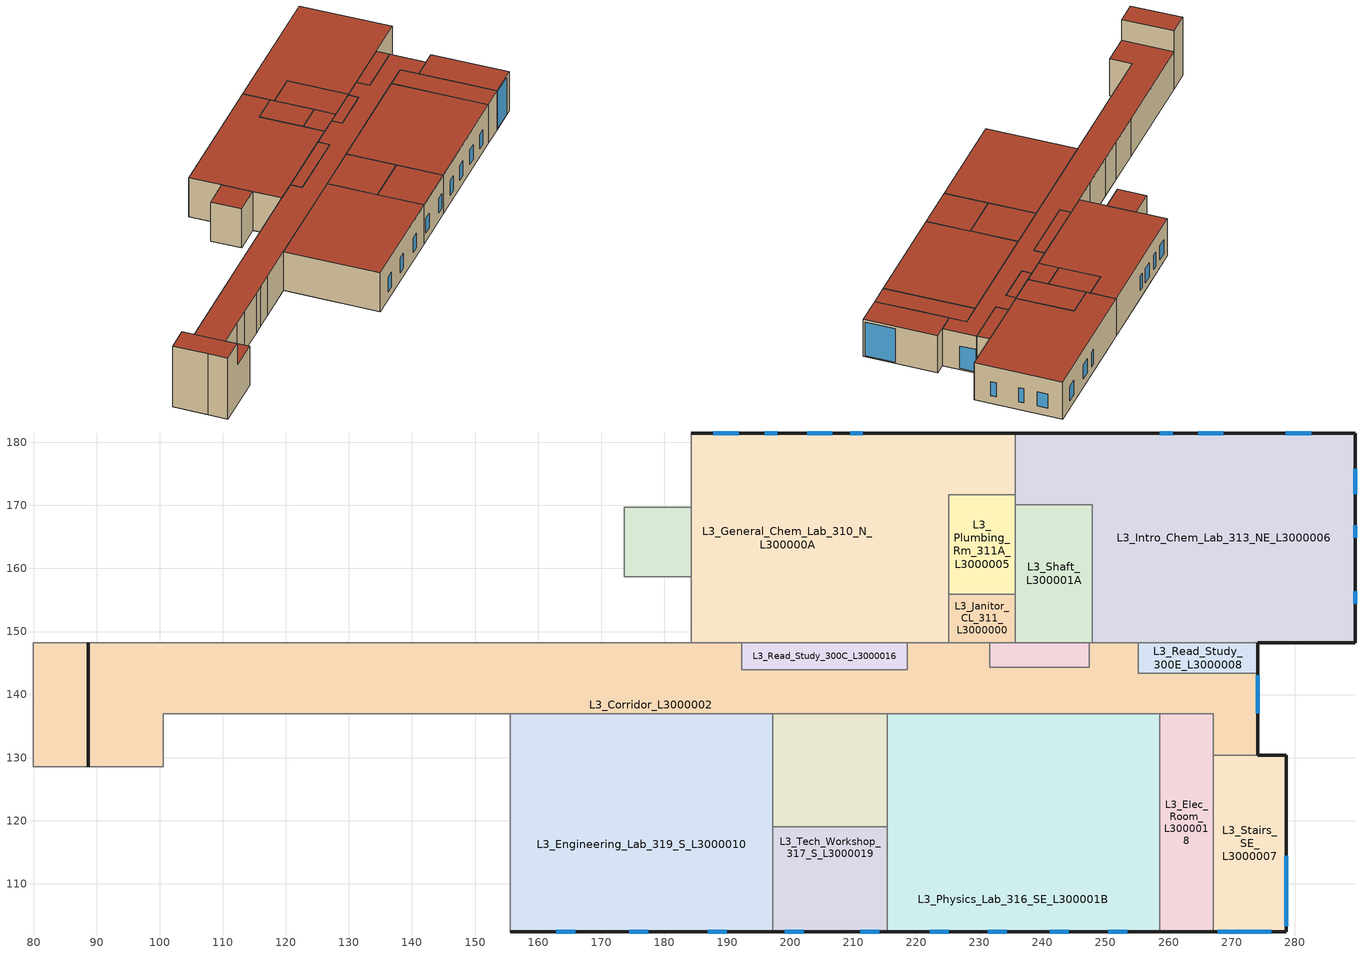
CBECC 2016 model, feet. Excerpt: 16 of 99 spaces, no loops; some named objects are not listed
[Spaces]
L3_Corridor_L3000002
 floor to L2_Corridor_1_L2000011 (Internal Ceiling/Floor): 255.23,143.37 274.19,143.35 274.19,130.42 267.1,130.42 267.1,136.99 100.58,136.99 100.58,128.51 85.02,128.51 85.02,134.95 79.89,137.98 79.89,148.23 192.28,148.23 192.28,143.96 218.59,143.96 218.59,148.23 231.62,148.23 231.62,144.37 247.42,144.37 247.42,148.23 255.23,148.23 z32
 floor to L2_Tutoring_Center_SW_L2000026 (Internal Ceiling/Floor): 85.02,134.95 85.02,128.51 79.89,128.51 79.89,135.52 84.07,135.52 z32; 84.07,135.52 79.89,135.52 79.89,137.98 z32
 wall outside (Cement Plaster metal Framed Wall (R-19 + R-8) w/ Green-girts): 274.19,130.42 274.19,143.35 z32:48
 wall outside (Brick Tiles-Metal framing wal w/ (R-19 + R-10) w/ metal screws): 88.65,128.51 88.65,148.23 z48:57
 wall to L1_Elevator_SW_L1000011 (Internal Partition): 100.58,128.51 100.58,136.99 111.12,136.99 z32:48
 wall to L3_Stairs_SE_L3000007 (Internal Partition): 267.1,130.42 274.19,130.42 z32:48
 wall to L3_Elec_Room_L3000018 (Internal Partition): 258.64,136.99 267.1,136.99 267.1,130.42 z32:48
 wall to L3_Shaft_L300001A (Internal Partition): 247.91,148.23 247.42,148.23 z32:48
 wall to L3_Intro_Chem_Lab_313_NE_L3000006 (Internal Partition): 255.23,148.23 247.91,148.23 z32:48
 wall to L3_General_Chem_Lab_310_N_L300000A (Internal Partition): 225.18,148.23 218.59,148.23 / 192.28,148.23 184.27,148.23 z32:48
 wall to L3_Janitor_CL_311_L3000000 (Internal Partition): 231.62,148.23 225.18,148.23 z32:48
 wall to L3_Restrooms_SW_L3000012 (Internal Partition): 111.12,136.99 118.21,136.99 / 133.95,136.99 140.17,136.99 z32:48
 wall to L3_IT_server_324_S_L3000003 (Internal Partition): 118.21,136.99 129.34,136.99 z32:48
 wall to L3_Shaft_S_L3000014 (Internal Partition): 129.34,136.99 133.95,136.99 z32:48
 wall to L3_Maker_Space_320_S_L3000015 (Internal Partition): 140.17,136.99 155.58,136.99 z32:48
 wall to L3_Engineering_Lab_319_S_L3000010 (Internal Partition): 155.58,136.99 197.24,136.99 z32:48
 wall to L3_Lab_Equip_Storage_318_S_L3000017 (Internal Partition): 197.24,136.99 215.39,136.99 z32:48
 wall to L3_Physics_Lab_316_SE_L300001B (Internal Partition): 215.39,136.99 258.64,136.99 z32:48
 wall to L3_Read_Study_300C_L3000016 (Internal Partition): 218.59,148.23 218.59,143.96 192.28,143.96 192.28,148.23 z32:48
 wall to L3_Read_Study_300D_L300000B (Internal Partition): 247.42,148.23 247.42,144.37 231.62,144.37 231.62,148.23 z32:48
 wall to L3_Read_Study_300E_L3000008 (Internal Partition): 274.19,143.35 255.23,143.37 255.23,148.23 z32:48
 wall to L3_Open_to_below_L300001F (Internal Partition): 88.65,148.23 79.89,148.23 z32:57
 wall to L3_O_Chem_Lab_302_NW_L300001E (Internal Partition): 131.91,148.23 88.65,148.23 z32:48
 wall to L3_Hazardous_Storage_307_N_L300000F (Internal Partition): 184.27,148.23 173.65,148.23 z32:48
 wall to L3_Lobby_corridor_SW_L3000009 (Internal Partition): 79.89,128.51,32 100.58,128.51,32 100.58,128.51,48 88.65,128.51,48 88.65,128.51,57 79.89,128.51,57
 wall to L3_Planetarium_W_L300001C (Internal Partition): 79.89,148.23 79.89,135.52 79.89,128.51 z32:57
 wall to L3_Chem_Stock_Rm_306_N_L300000E (Internal Partition): 173.65,148.23 157.76,148.23 z32:48
 wall to L3_Chem_Lab_Tech_304_N_L300000D (Internal Partition): 157.76,148.23 147.56,148.23 z32:48
 wall to L3_Chem_Instrument_303_N_L3000013 (Internal Partition): 147.56,148.23 131.91,148.23 z32:48
 window (SB90 on Clear+Air+Clear (U-0.28) [SHGC-0.22] (Overall U-0.44)): 274.19,137.04 274.19,143.04 z32.5:42.17
 roof outside (7 inch of Cont. Insulation entirely above Metal Deck (R-30)): 100.58,136.99 267.1,136.99 267.1,130.42 274.19,130.42 274.19,143.35 255.23,143.37 255.23,148.23 247.42,148.23 247.42,144.37 231.62,144.37 231.62,148.23 218.59,148.23 218.59,143.96 192.28,143.96 192.28,148.23 88.65,148.23 88.65,128.51 100.58,128.51 z48; 88.65,148.23 79.89,148.23 79.89,128.51 88.65,128.51 z57
L3_Tech_Workshop_317_S_L3000019
 floor to L2_Offices_236_241_SE_L2000014 (Internal Ceiling/Floor): 215.39,102.41 204.57,102.41 204.57,112.62 215.39,112.62 z32
 floor to L2_Corridor_2_L2000008 (Internal Ceiling/Floor): 207.02,118.68 215.39,118.68 215.39,112.62 204.57,112.62 204.57,102.41 197.24,102.41 197.24,119 207.02,119 z32
 floor to L2_Read_Study_200E_East_L200000D (Internal Ceiling/Floor): 211.55,118.68 207.02,118.68 207.02,119 211.55,119 z32
 floor to L2_Part_Time_Faculty_242B_East_L2000010 (Internal Ceiling/Floor): 215.39,118.68 211.55,118.68 211.55,119 215.39,119 z32
 wall outside (Brick Tiles-Metal framing wal w/ (R-19 + R-10) w/ metal screws): 197.24,102.41 215.39,102.41 z32:48
 wall to L3_Physics_Lab_316_SE_L300001B (Internal Partition): 215.39,102.41 215.39,119 z32:48
 wall to L3_Lab_Equip_Storage_318_S_L3000017 (Internal Partition): 215.39,119 197.24,119 z32:48
 wall to L3_Engineering_Lab_319_S_L3000010 (Internal Partition): 197.24,119 197.24,102.41 z32:48
 window (SB90 on Clear+Air+Clear (U-0.28) [SHGC-0.22] (Overall U-0.44)): 199.1,102.41 202.1,102.41 / 211.12,102.41 214.12,102.41 z35.27:41.19
 roof outside (7 inch of Cont. Insulation entirely above Metal Deck (R-30)): 215.39,119 197.24,119 197.24,102.41 215.39,102.41 z48
L3_Stairs_SE_L3000007
 floor to L2_Stairs_SE_L200000A (Internal Ceiling/Floor): 278.68,102.41 267.1,102.41 267.1,130.42 278.68,130.42 z32
 wall outside (Brick Tiles-Metal framing wal w/ (R-19 + R-10) w/ metal screws): 267.1,102.41 278.68,102.41 278.68,130.42 274.19,130.42 z32:48
 wall to L3_Elec_Room_L3000018 (Internal Partition): 267.1,130.42 267.1,118.68 267.1,102.41 z32:48
 window (SB90 on Clear+Air+Clear (U-0.28) [SHGC-0.22] (Overall U-0.44)): 278.68,103.25 278.68,114.4 z32.43:46.96; 267.77,102.41 276.27,102.41 z32.3:47.3
 roof outside (7 inch of Cont. Insulation entirely above Metal Deck (R-30)): 278.68,130.42 267.1,130.42 267.1,102.41 278.68,102.41 z48
L3_Shaft_L300001A
 floor to L2_Shaft_L200001D (Internal Ceiling/Floor): 247.91,148.23 235.7,148.23 235.7,170.14 247.91,170.14 z32
 wall to L3_Read_Study_300D_L300000B (Internal Partition): 235.7,148.23 247.42,148.23 z32:48
 wall to L3_Plumbing_Rm_311A_L3000005 (Internal Partition): 235.7,170.14 235.7,155.94 z32:48
 wall to L3_Janitor_CL_311_L3000000 (Internal Partition): 235.7,155.94 235.7,148.23 z32:48
 wall to L3_Intro_Chem_Lab_313_NE_L3000006 (Internal Partition): 247.91,148.23 247.91,170.14 235.7,170.14 z32:48
 roof outside (7 inch of Cont. Insulation entirely above Metal Deck (R-30)): 247.91,170.14 235.7,170.14 235.7,148.23 247.91,148.23 z48
L3_Read_Study_300E_L3000008
 floor to L2_Corridor_1_L2000011 (Internal Ceiling/Floor): 274.19,143.35 255.23,143.37 255.23,148.23 274.19,148.23 z32
 wall outside (Cement Plaster metal Framed Wall (R-19 + R-8) w/ Green-girts): 274.19,143.35 274.19,148.23 z32:48
 wall to L3_Intro_Chem_Lab_313_NE_L3000006 (Internal Partition): 274.19,148.23 255.23,148.23 z32:48
 roof outside (7 inch of Cont. Insulation entirely above Metal Deck (R-30)): 274.19,148.23 255.23,148.23 255.23,143.37 274.19,143.35 z48
L3_Read_Study_300D_L300000B
 floor to L2_Corridor_1_L2000011 (Internal Ceiling/Floor): 247.42,144.37 231.62,144.37 231.62,148.23 247.42,148.23 z32
 wall to L3_Janitor_CL_311_L3000000 (Internal Partition): 235.7,148.23 231.62,148.23 z32:48
 roof outside (7 inch of Cont. Insulation entirely above Metal Deck (R-30)): 247.42,148.23 231.62,148.23 231.62,144.37 247.42,144.37 z48
L3_Read_Study_300C_L3000016
 floor to L2_Corridor_1_L2000011 (Internal Ceiling/Floor): 218.59,143.96 192.28,143.96 192.28,148.23 218.59,148.23 z32
 wall to L3_General_Chem_Lab_310_N_L300000A (Internal Partition): 218.59,148.23 192.28,148.23 z32:48
 roof outside (7 inch of Cont. Insulation entirely above Metal Deck (R-30)): 218.59,148.23 192.28,148.23 192.28,143.96 218.59,143.96 z48
L3_Plumbing_Rm_311A_L3000005
 floor to L2_Geo_Bio_Prep_N_L2000013 (Internal Ceiling/Floor): 235.7,155.94 225.18,155.94 225.18,171.67 235.7,171.67 z32
 wall to L3_Janitor_CL_311_L3000000 (Internal Partition): 225.18,155.94 235.7,155.94 z32:48
 wall to L3_Intro_Chem_Lab_313_NE_L3000006 (Internal Partition): 235.7,170.14 235.7,171.67 z32:48
 wall to L3_General_Chem_Lab_310_N_L300000A (Internal Partition): 235.7,171.67 225.18,171.67 225.18,155.94 z32:48
 roof outside (7 inch of Cont. Insulation entirely above Metal Deck (R-30)): 235.7,171.67 225.18,171.67 225.18,155.94 235.7,155.94 z48
L3_Physics_Lab_316_SE_L300001B
 floor to L2_Corridor_2_L2000008 (Internal Ceiling/Floor): 243.58,118.68 255.34,118.68 255.34,112.62 215.39,112.62 215.39,118.68 239.59,118.68 239.59,132.49 243.58,132.49 z32
 floor to L2_Read_Study_200E_East_L200000D (Internal Ceiling/Floor): 243.58,132.49 215.39,132.49 215.39,136.99 243.58,136.99 z32
 floor to L2_Part_Time_Faculty_242B_East_L2000010 (Internal Ceiling/Floor): 225.18,118.68 215.39,118.68 215.39,132.49 225.18,132.49 z32
 floor to L2_Lounge_241_SE_L200000F (Internal Ceiling/Floor): 239.59,118.68 225.18,118.68 225.18,132.49 239.59,132.49 z32
 floor to L2_Offices_236_241_SE_L2000014 (Internal Ceiling/Floor): 255.34,102.41 215.39,102.41 215.39,112.62 255.34,112.62 z32
 floor to L2_Offices_225_234__SE_L2000009 (Internal Ceiling/Floor): 255.34,118.68 243.58,118.68 243.58,136.99 255.34,136.99 z32
 floor to L2_Elec_Room_SE_L200000B (Internal Ceiling/Floor): 258.64,102.41 255.34,102.41 255.34,136.99 258.64,136.99 z32
 wall outside (Brick Tiles-Metal framing wal w/ (R-19 + R-10) w/ metal screws): 215.39,102.41 258.64,102.41 z32:48
 wall to L3_Lab_Equip_Storage_318_S_L3000017 (Internal Partition): 215.39,136.99 215.39,132.49 215.39,119 z32:48
 wall to L3_Elec_Room_L3000018 (Internal Partition): 258.64,102.41 258.64,136.99 z32:48
 window (SB90 on Clear+Air+Clear (U-0.28) [SHGC-0.22] (Overall U-0.44)): 222.1,102.41 225.1,102.41 / 231.33,102.41 234.33,102.41 / 241.17,102.41 244.17,102.41 / 250.43,102.41 253.43,102.41 z35.27:41.19
 roof outside (7 inch of Cont. Insulation entirely above Metal Deck (R-30)): 258.64,136.99 215.39,136.99 215.39,102.41 258.64,102.41 z48
L3_Lab_Equip_Storage_318_S_L3000017
 floor to L2_Corridor_2_L2000008 (Internal Ceiling/Floor): 207.02,119 197.24,119 197.24,136.99 207.02,136.99 z32
 floor to L2_Read_Study_200E_East_L200000D (Internal Ceiling/Floor): 215.39,132.49 211.55,132.49 211.55,119 207.02,119 207.02,136.99 215.39,136.99 z32
 floor to L2_Part_Time_Faculty_242B_East_L2000010 (Internal Ceiling/Floor): 215.39,119 211.55,119 211.55,132.49 215.39,132.49 z32
 wall to L3_Engineering_Lab_319_S_L3000010 (Internal Partition): 197.24,136.99 197.24,132.49 197.24,119 z32:48
 roof outside (7 inch of Cont. Insulation entirely above Metal Deck (R-30)): 215.39,136.99 197.24,136.99 197.24,119 215.39,119 z48
L3_Janitor_CL_311_L3000000
 floor to L2_Geo_Bio_Prep_N_L2000013 (Internal Ceiling/Floor): 235.7,148.23 225.18,148.23 225.18,155.94 235.7,155.94 z32
 wall to L3_General_Chem_Lab_310_N_L300000A (Internal Partition): 225.18,155.94 225.18,148.23 z32:48
 roof outside (7 inch of Cont. Insulation entirely above Metal Deck (R-30)): 235.7,155.94 225.18,155.94 225.18,148.23 235.7,148.23 z48
L3_Intro_Chem_Lab_313_NE_L3000006
 floor to L2_Vestibule_220_L200001C (Internal Ceiling/Floor): 247.91,170.14 235.7,170.14 235.7,181.43 247.91,181.43 z32
 floor to L2_Gen_Bio_Lab_221_NE_L200001E (Internal Ceiling/Floor): 289.57,148.23 247.91,148.23 247.91,181.43 289.57,181.43 z32
 wall outside (Cement Plaster metal Framed Wall (R-19 + R-8) w/ Green-girts): 274.19,148.23 289.57,148.23 289.57,181.43 235.7,181.43 z32:48
 wall to L3_General_Chem_Lab_310_N_L300000A (Internal Partition): 235.7,181.43 235.7,171.67 z32:48
 window (SB90 on Clear+Air+Clear (U-0.28) [SHGC-0.22] (Overall U-0.44)): 289.57,154.4 289.57,156.4 / 289.57,164.87 289.57,166.87 / 289.57,171.78 289.57,175.78 z35.33:41.38
 window (SB70XL on Clear+Clear (U-0.28) [SHGC-0.27]): 282.61,181.43 278.61,181.43 / 268.71,181.43 264.71,181.43 / 260.64,181.43 258.64,181.43 z35.33:41.38
 roof outside (7 inch of Cont. Insulation entirely above Metal Deck (R-30)): 289.57,181.43 235.7,181.43 235.7,170.14 247.91,170.14 247.91,148.23 289.57,148.23 z48
L3_General_Chem_Lab_310_N_L300000A
 floor to L2_Gen_Bio_Office_218_L2000020 (Internal Ceiling/Floor): 225.18,148.23 214.82,148.23 214.82,160.08 225.18,160.08 z32
 floor to L2_Microbio_Lab_217_N_L2000001 (Internal Ceiling/Floor): 214.82,148.23 184.27,148.23 184.27,181.43 214.82,181.43 z32
 floor to L2_Geo_Bio_Prep_N_L2000013 (Internal Ceiling/Floor): 235.7,171.67 225.18,171.67 225.18,160.08 214.82,160.08 214.82,181.43 235.7,181.43 z32
 wall outside (Cement Plaster metal Framed Wall (R-19 + R-8) w/ Green-girts): 235.7,181.43 184.27,181.43 z32:48
 wall to L3_Hazardous_Storage_307_N_L300000F (Internal Partition): 184.27,158.69 184.27,148.23 z32:48
 wall to L3_Flammable_Storage_308_L300000C (Internal Partition): 184.27,169.72 184.27,158.69 z32:48
 wall to L3_Chem_Stock_Rm_306_N_L300000E (Internal Partition): 184.27,181.43 184.27,169.72 z32:48
 window (SB70XL on Clear+Clear (U-0.28) [SHGC-0.27]): 211.53,181.43 209.53,181.43 / 197.95,181.43 195.95,181.43 / 206.69,181.43 202.69,181.43 / 191.81,181.43 187.81,181.43 z35.42:41.42
 roof outside (7 inch of Cont. Insulation entirely above Metal Deck (R-30)): 225.18,171.67 235.7,171.67 235.7,181.43 184.27,181.43 184.27,148.23 225.18,148.23 z48
L3_Flammable_Storage_308_L300000C
 floor to L2_Microbio_Lab_217_N_L2000001 (Internal Ceiling/Floor): 184.27,158.69 173.66,158.69 173.67,169.72 184.27,169.72 z32
 wall to L3_Hazardous_Storage_307_N_L300000F (Internal Partition): 173.66,158.69 184.27,158.69 z32:48
 wall to L3_Chem_Stock_Rm_306_N_L300000E (Internal Partition): 184.27,169.72 173.67,169.72 173.66,158.69 z32:48
 roof outside (7 inch of Cont. Insulation entirely above Metal Deck (R-30)): 184.27,169.72 173.67,169.72 173.66,158.69 184.27,158.69 z48
L3_Engineering_Lab_319_S_L3000010
 floor to L2_Read_Study_200D_west_L200000C (Internal Ceiling/Floor): 189.8,118 185.9,118 185.9,132.49 155.58,132.49 155.58,136.99 189.8,136.99 z32
 floor to L2_Meeting_Rm_239_L200001F (Internal Ceiling/Floor): 172.73,118 155.58,118 155.58,132.49 172.73,132.49 z32
 floor to L2_Part_Time_Faculty_242A_west_L2000019 (Internal Ceiling/Floor): 185.9,118 172.73,118 172.73,132.49 185.9,132.49 z32
 floor to L2_Offices_231_235_S_L200000E (Internal Ceiling/Floor): 194.28,102.41 155.58,102.41 155.58,112.62 194.28,112.62 z32
 floor to L2_Corridor_2_L2000008 (Internal Ceiling/Floor): 197.24,102.41 194.28,102.41 194.28,112.62 155.58,112.62 155.58,118 189.8,118 189.8,136.99 197.24,136.99 z32
 wall outside (Brick Tiles-Metal framing wal w/ (R-19 + R-10) w/ metal screws): 155.58,102.41 197.24,102.41 z32:48
 wall to L3_Maker_Space_320_S_L3000015 (Internal Partition): 155.58,136.99 155.58,102.41 z32:48
 window (SB90 on Clear+Air+Clear (U-0.28) [SHGC-0.22] (Overall U-0.44)): 162.92,102.41 165.92,102.41 / 174.48,102.41 177.48,102.41 / 186.89,102.41 189.89,102.41 z35.27:41.19
 roof outside (7 inch of Cont. Insulation entirely above Metal Deck (R-30)): 197.24,136.99 155.58,136.99 155.58,102.41 197.24,102.41 z48
L3_Elec_Room_L3000018
 floor to L2_Elec_Room_SE_L200000B (Internal Ceiling/Floor): 267.1,102.41 258.64,102.41 258.64,136.99 267.1,136.99 z32
 wall outside (Brick Tiles-Metal framing wal w/ (R-19 + R-10) w/ metal screws): 258.64,102.41 267.1,102.41 z32:48
 roof outside (7 inch of Cont. Insulation entirely above Metal Deck (R-30)): 267.1,136.99 258.64,136.99 258.64,102.41 267.1,102.41 z48
[Proj]
181207_CCC_NSB_T24_Model_v1: StdsVersion=Compliance2016; GasType=NaturalGas; NatGasAvail=0; CliZn=ClimateZone3; StAddress=-specify-; City=-specify-; State=CA; ZipCode=0; CalculateEnergyCosts=0; AvgElecCost=13.41; AvgOtherFuelCost=0; DocAuthName=-specify-; DocAuthCEAIdent=-specify-; DocAuthCompany=Integral Group Inc.; DocAuthAddress=427 13th Street; DocAuthCity=Oakland; DocAuthState=CA; DocAuthZipCode=94612; DocAuthPhone=-specify-; EnvDsgnrName=-specify-; EnvDsgnrLicense=-specify-; EnvDsgnrCompany=-specify-; EnvDsgnrAddress=-specify-; EnvDsgnrCity=-specify-; EnvDsgnrState=CA; EnvDsgnrZipCode=0; EnvDsgnrPhone=-specify-; LtgDsgnrName=-specify-; LtgDsgnrLicense=-specify-; LtgDsgnrCompany=-specify-; LtgDsgnrAddress=-specify-; LtgDsgnrCity=-specify-; LtgDsgnrState=CA; LtgDsgnrZipCode=0; LtgDsgnrPhone=-specify-; MechDsgnrName=-specify-; MechDsgnrLicense=-specify-; MechDsgnrCompany=-specify-; MechDsgnrAddress=-specify-; MechDsgnrCity=-specify-; MechDsgnrState=CA; MechDsgnrZipCode=0; MechDsgnrPhone=-specify-; WeatherStation=OAKLAND_724930; QuickAnalysis=0; UseExcptDsgnModel=0; NarrativeDetails=-specify-; CompType=NewComplete; CompPathEnv=Performance; EnvDetailsLctn=-specify-; CompPathMech=Performance; MechDetailsLctn=-specify-; CompPathDHW=Performance; DHWDetailsLctn=-specify-; CompPathLtg=Performance; LtgDetailsLctn=-specify-; CompPathKit=NA; CompPathComputerRm=NA; CompPathLab=NA
[Bldg]
Building: RelocPubSchoolBldg=0; BldgAz=41; HighRiseResLivingUnitCnt=0; HotelMotelGuestRmCnt=0
[Mat]
Name | CodeCat | CodeItem
Air - Ceiling 5 | Air | Air - Ceiling - 3/4 in.
Air - Wall 18 | Air | Air - Wall - 3/4 in.
Chipboard Flooring | Woods | Wood - 1/2 in.
Compliance Insulation R30 | Insulation Board | Compliance Insulation R30.00
Batt Insulation (R-19) | Insulation Board | Compliance Insulation R5.60
Metal Standing Seam - 1/16 in. | Roofing | Metal Standing Seam - 1/16 in.
Plasterboard | Plastering Materials | Stucco - 3/8 in.
Reinforced Concrete | Concrete | Concrete - 80 lb/ft3 - 2 in.
Brick- 48 lbs- 3 5/8 in | Masonry Materials | Brick - 48 lb/ft3 - 3 5/8 in.
Mineral Wool Cont. Insulation (R-8) | Insulation Board | Compliance Insulation R5.00
Plasterboard 2 (Wall) | Plastering Materials | Gypsum plaster - on metal lath 70 lb/ft3 - 3/4 in.
[FenCons] FenType=VerticalFenestration; FenProdType=FixedWindow; AssmContext=Manufactured; CertificationMthd=NFRCRated; GreenhouseGardenWin=0; WinDivider=TrueDividedLite; ShdgCred=0; DynamicGlz=0
Name | SHGC | UFactor | VT
SB90 on Clear+Air+Clear (U-0.28) [SHGC-0.22] (Overall U-0.44) | 0.231613 | 0.444746 | 0.6
SB70XL on Clear+Clear (U-0.28) [SHGC-0.27] | 0.27814 | 0.442874 | 0.64
[ConsAssm] SpecMthd=Layers
Cement Plaster metal Framed Wall (R-19 + R-8) w/ Green-girts: CompatibleSurfType=ExteriorWall; MatRef=( Mineral Wool Cont. Insulation (R-8), 5/8 inch Sheathing, Batt Insulation (R-19), 5/8 inch Sheathing )
Internal Ceiling/Floor: CompatibleSurfType=InteriorFloor; MatRef=( Chipboard Flooring, Air - Ceiling 5, Reinforced Concrete, Air - Ceiling 5, Plasterboard, - none - )
Internal Partition: CompatibleSurfType=InteriorWall; MatRef=( Plasterboard 2 (Wall), Air - Wall 18, Plasterboard 2 (Wall) )
Brick Tiles-Metal framing wal w/ (R-19 + R-10) w/ metal screws: CompatibleSurfType=ExteriorWall; MatRef=( Brick- 48 lbs- 3 5/8 in, Mineral Wool Cont. Insulation (R-8), 5/8 inch Sheathing, Batt Insulation (R-19), 5/8 inch Sheathing )
7 inch of Cont. Insulation entirely above Metal Deck (R-30): CompatibleSurfType=Roof; MatRef=( Metal Standing Seam - 1/16 in., Compliance Insulation R30 ); FieldAppliedCoating=0; CRRCInitialRefl=0.9; CRRCAgedRefl=0.85; CRRCInitialEmit=0.85; CRRCAgedEmit=0.85; RoofDens=0; BuiltUpRoof=0; BallastedRoof=0
[ThrmlZn]
Name | Type | VentSrc | PriAirCondgSysRef | VentSysRef | VentCtrlMthd | VentSpecMthd | ExhSysRef
Zn L3_Corridor; Zn L3_Plumbing_Rm_311A; Zn L3_Janitor_CL_311; Zn L3_Flammable_Storage_308; Zn L3_Stairs_SE | Unconditioned | Natural
Zn L3_Read_Study_300E | Conditioned | Forced | ( AHU, VAV 300C-1 (Backup sys)_Read_study_300E ) | AHU | CO2Sensors | Maximum
Zn L3_Read_Study_300D | Conditioned | Forced | ( AHU, VAV 300C-1 (Backup sys)_Read_study_300D ) | AHU | CO2Sensors | Maximum
Zn L3_Read_Study_300C | Conditioned | Forced | ( AHU, VAV 300B-1 (Backup sys)_Read_Study_300C ) | AHU | CO2Sensors | Maximum
Zn L3_General_Chem_Lab_310_N | Conditioned | Forced | ( AHU, LSV 310-1 (Backup sys)x2 ) | AHU | Fixed | Maximum | LEV 310-1
Zn L3_Physics_Lab_316_SE | Conditioned | Forced | ( AHU, LSV 316-1 (Backup sys) ) | AHU | Fixed | Maximum | LEV 316-1
Zn L3_Engineering_Lab_319_S | Conditioned | Forced | ( AHU, LSV 319-1 (Backup sys) ) | AHU | Fixed | Maximum | LEV 319-1
Zn L3_Intro_Chem_Lab_313_NE | Conditioned | Forced | ( AHU, LSV 313-1 (Backup sys)x2 ) | AHU | Fixed | Maximum | LEV 313-1
Zn L3_Shaft | Unconditioned | None
Zn L3_Elec_Room | Conditioned | Forced | ( AHU, FCU5 ) | AHU | Fixed | Maximum
Zn L3_Lab_Equip_Storage_318_S | Unconditioned | None |  |  |  |  | LEV 317-1
Zn L3_Tech_Workshop_317_S | Conditioned | Forced | ( AHU, LSV 317-1 (Backup sys) ) | AHU | Fixed | Maximum | LEV 317-1
[Story]
BuildingStory 3
[Spc] Story=BuildingStory 3; OccFrac=0.5; FxdSeat=0; EnvStatus=New; LtgStatus=New; IntLtgSpecMthd=AreaCategoryMethod; IntLtgRegHtGnSpcFrac=0; IntLtgRegHtGnRadFrac=0; SkyltReqExcptFrac=0; ElevCnt=0; ElevLostFrac=0; EscalCnt=0; EscalLostFrac=0; SHWFluidSegRef=SHW supply; ExhPerArea=0; ExhACH=0; DwellingUnitTypeCnt=( 0, 0, 0, 0, 0, 0 ); DwellingUnitTypeArea=( 0, 0, 0, 0, 0, 0 )
Name | CondgType | ThrmlZnRef | FlrToCeilingHgt | Vol | SpcFunc | IntLPDReg | PriSide100PctControlled | RecptPwrDens | ExhPerSpc
L3_Tech_Workshop_317_S_L3000019 | DirectlyConditioned | Zn L3_Tech_Workshop_317_S | 16 | 4821.91 | Laboratory, Equipment Room | 1.4 | 1 | 10 | 80
L3_Stairs_SE_L3000007 | IndirectlyConditioned | Zn L3_Stairs_SE | 16 | 5192.58 | Corridors, Restrooms, Stairs, and Support Areas | 0.6 | 1 | 0.2 | 0
L3_Shaft_L300001A | IndirectlyConditioned | Zn L3_Shaft | 16 | 4281.97 | Unoccupied-Exclude from Gross Floor Area | 0 |  | 0 | 0
L3_Read_Study_300E_L3000008 | DirectlyConditioned | Zn L3_Read_Study_300E | 16 | 1475.43 | Lounge, Recreation | 0.9 | 1 | 1 | 0
L3_Read_Study_300D_L300000B | DirectlyConditioned | Zn L3_Read_Study_300D | 16 | 976.591 | Lounge, Recreation | 0.9 | 1 | 1 | 0
L3_Read_Study_300C_L3000016 | DirectlyConditioned | Zn L3_Read_Study_300C | 16 | 1795.76 | Lounge, Recreation | 0.9 | 1 | 1 | 0
L3_Plumbing_Rm_311A_L3000005 | IndirectlyConditioned | Zn L3_Plumbing_Rm_311A | 16 | 2648.07 | Electrical, Mechanical, Telephone Rooms | 0.55 | 1 | 3 | 0
L3_Physics_Lab_316_SE_L300001B | DirectlyConditioned | Zn L3_Physics_Lab_316_SE | 16 | 23928.1 | Laboratory, Scientific | 0.84667 | 1 | 2 | 250
L3_Lab_Equip_Storage_318_S_L3000017 | IndirectlyConditioned | Zn L3_Lab_Equip_Storage_318_S | 16 | 5224.55 | Laboratory, Equipment Room | 0.722742 | 1 | 10 | 0
L3_Janitor_CL_311_L3000000 | IndirectlyConditioned | Zn L3_Janitor_CL_311 | 16 | 1298.8 | Commercial and Industrial Storage Areas (conditioned or unconditioned) | 0.6 | 1 | 0.2 | 0
L3_Intro_Chem_Lab_313_NE_L3000006 | DirectlyConditioned | Zn L3_Intro_Chem_Lab_313_NE | 16 | 24335.7 | Laboratory, Scientific | 0.773318 | 1 | 2 | 1200
L3_General_Chem_Lab_310_N_L300000A | DirectlyConditioned | Zn L3_General_Chem_Lab_310_N | 16 | 23371.8 | Laboratory, Scientific | 1.4 | 1 | 2 | 1200
L3_Flammable_Storage_308_L300000C | IndirectlyConditioned | Zn L3_Flammable_Storage_308 | 16 | 1871.91 | Commercial and Industrial Storage Areas (conditioned or unconditioned) | 0.769269 | 1 | 0.2 | 0
L3_Engineering_Lab_319_S_L3000010 | DirectlyConditioned | Zn L3_Engineering_Lab_319_S | 16 | 23050.2 | Laboratory, Scientific | 1.4 | 1 | 2 | 370
L3_Elec_Room_L3000018 | DirectlyConditioned | Zn L3_Elec_Room | 16 | 4680.38 | Electrical, Mechanical, Telephone Rooms | 0.55 | 1 | 3 | 0
L3_Corridor_L3000002 | IndirectlyConditioned | Zn L3_Corridor | 25 | 35793.5 | Corridors, Restrooms, Stairs, and Support Areas | 0.6 | 1 | 0.2 | 0
[IntLtgSys] PwrReg=1; AllowLen=0; AllowArea=0; LumMntgHgt=0; DaylitAreaType=PrimarySidelit; IsAcceptanceTestReqdRpt=0; LtgCtrlCntRpt=0
Name | Spc | LumRef | LumCnt
InteriorLightingSystem 89 | L3_Tech_Workshop_317_S_L3000019 | ( R4B, S2 (W/sf), - none -, - none -, - none - ) | ( 4, 13, 0, 0, 0 )
InteriorLightingSystem 87 | L3_Stairs_SE_L3000007 | ( S3, - none -, - none -, - none -, - none - ) | ( 2, 0, 0, 0, 0 )
InteriorLightingSystem 85 | L3_Read_Study_300E_L3000008 | ( R2, - none -, - none -, - none -, - none - ) | ( 4, 0, 0, 0, 0 )
InteriorLightingSystem 84 | L3_Read_Study_300D_L300000B | ( R2, - none -, - none -, - none -, - none - ) | ( 1, 0, 0, 0, 0 )
InteriorLightingSystem 83 | L3_Read_Study_300C_L3000016 | ( R2, - none -, - none -, - none -, - none - ) | ( 6, 0, 0, 0, 0 )
InteriorLightingSystem 82 | L3_Plumbing_Rm_311A_L3000005 | ( P2 (W/sf), - none -, - none -, - none -, - none - ) | ( 7, 0, 0, 0, 0 )
InteriorLightingSystem 81 | L3_Physics_Lab_316_SE_L300001B | ( R4B, R6, S2 (W/sf), - none -, - none - ) | ( 18, 2, 33, 0, 0 )
InteriorLightingSystem 78 | L3_Lab_Equip_Storage_318_S_L3000017 | ( R4B, - none -, - none -, - none -, - none - ) | ( 4, 0, 0, 0, 0 )
InteriorLightingSystem 77 | L3_Janitor_CL_311_L3000000 | ( S1 (W/sf), - none -, - none -, - none -, - none - ) | ( 4, 0, 0, 0, 0 )
InteriorLightingSystem 75 | L3_Intro_Chem_Lab_313_NE_L3000006 | ( R4B, R6, S2 (W/sf), - none -, - none - ) | ( 18, 2, 15, 0, 0 )
InteriorLightingSystem 73 | L3_General_Chem_Lab_310_N_L300000A | ( R1, R4B, R6, - none -, - none - ) | ( 1, 18, 2, 0, 0 )
InteriorLightingSystem 72 | L3_Flammable_Storage_308_L300000C | ( R9, - none -, - none -, - none -, - none - ) | ( 2, 0, 0, 0, 0 )
InteriorLightingSystem 71 | L3_Engineering_Lab_319_S_L3000010 | ( R4B, R6, - none -, - none -, - none - ) | ( 21, 2, 0, 0, 0 )
InteriorLightingSystem 70 | L3_Elec_Room_L3000018 | ( P2 (W/sf), - none -, - none -, - none -, - none - ) | ( 15, 0, 0, 0, 0 )
InteriorLightingSystem 69 | L3_Corridor_L3000002 | ( R1, R2, - none -, - none -, - none - ) | ( 44, 12, 0, 0, 0 )
[Lum] FxtrType=RecessedOrDownlight; LampType=LinearFluorescent; HtGnSpcFrac=0.69; HtGnRadFrac=0.58; PwrNA8Default=0
Name | Pwr
P2 (W/sf) | 9.8
R1 | 8
R2 | 10
R4B | 59
R6 | 19.6
R9 | 45
S1 (W/sf) | 10.3
S2 (W/sf) | 5
S3 | 58
